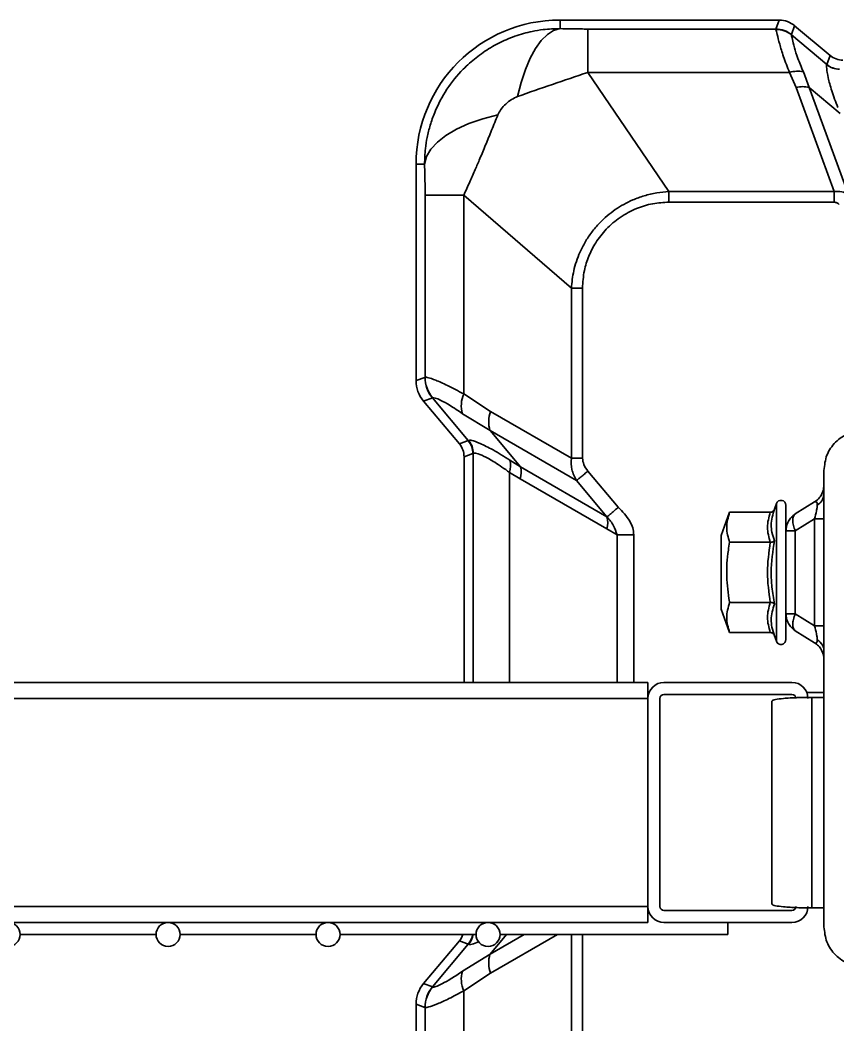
# Model space of a CAD drawing. Header units: millimetres. Extents: x 0 to 420, y 0 to 297.
# Drawn here: x 163.008 to 164.031, y 151.481 to 152.736 of the extents above; entities that cross this region are included whole.
import ezdxf

# ---------------------------------------------------------------- set-up
doc = ezdxf.new("R2010")
doc.units = ezdxf.units.MM

msp = doc.modelspace()

# ---------------------------------------------------------------- linework, layer by layer
at = {"color": 7, "linetype": 'Continuous', "lineweight": 35}
for p, q in [((163.9573, 152.7361), (163.6832, 152.7361)), ((163.6832, 152.7254), (163.6832, 152.7361)), ((163.9532, 152.7249), (163.9573, 152.7361)), ((163.7178, 152.6706), (163.7178, 152.7249)), ((163.7178, 152.7249), (163.9532, 152.7249)), ((163.9532, 152.7245), (163.9532, 152.7249)), ((163.9725, 152.7179), (163.9765, 152.729)), ((164.0208, 152.6919), (163.9765, 152.729)), ((163.9725, 152.7176), (163.9725, 152.7179)), ((164.0167, 152.6805), (163.9725, 152.7176)), ((164.0208, 152.6919), (164.0167, 152.6805)), ((164.0166, 152.6804), (164.0167, 152.6805)), ((163.8193, 152.5217), (163.7178, 152.6706)), ((163.9702, 152.6706), (163.7178, 152.6706)), ((163.9784, 152.652), (163.9702, 152.6706)), ((163.9948, 152.6519), (163.9875, 152.6714)), ((164.0258, 152.5217), (163.9784, 152.652)), ((164.0433, 152.5189), (163.9948, 152.6519)), ((163.9948, 152.6519), (164.0335, 152.6195)), ((163.5032, 152.5561), (163.5032, 152.2856)), ((163.5139, 152.5561), (163.5032, 152.5561)), ((163.5629, 152.5172), (163.5146, 152.5172)), ((163.5146, 152.2898), (163.5146, 152.5172)), ((163.6974, 152.4011), (163.5629, 152.5172)), ((163.5629, 152.5172), (163.5629, 152.269)), ((163.8193, 152.5085), (163.8193, 152.5217)), ((164.0258, 152.5217), (163.8193, 152.5217)), ((164.0258, 152.5085), (163.8193, 152.5085)), ((163.7113, 152.4011), (163.6974, 152.4011)), ((163.6974, 152.4011), (163.6974, 152.1886)), ((163.7113, 152.4011), (163.7113, 152.1886)), ((163.5143, 152.2897), (163.5032, 152.2856)), ((163.5143, 152.2897), (163.5146, 152.2898)), ((163.5125, 152.2599), (163.5237, 152.264)), ((163.5125, 152.2599), (163.5574, 152.2065)), ((163.524, 152.2641), (163.5237, 152.264)), ((163.5237, 152.264), (163.5685, 152.2106)), ((163.5629, 152.269), (163.5962, 152.247)), ((163.6974, 152.1886), (163.5962, 152.247)), ((163.5957, 152.2232), (163.5614, 152.2443)), ((163.5957, 152.2232), (163.7039, 152.1607)), ((163.6337, 152.1778), (163.5957, 152.2232)), ((163.5574, 152.2065), (163.5685, 152.2106)), ((163.5685, 152.2106), (163.5689, 152.2108)), ((163.5632, 152.1905), (163.5743, 152.1945)), ((163.5632, 152.1905), (163.5632, 151.9086)), ((163.5748, 152.1948), (163.5743, 152.1945)), ((163.5748, 152.1948), (163.5748, 151.9086)), ((163.6206, 152.1861), (163.6337, 152.1778)), ((163.7113, 152.1886), (163.6974, 152.1886)), ((163.6201, 152.171), (163.6334, 152.163)), ((163.6201, 151.9086), (163.6201, 152.171)), ((163.7419, 152.1154), (163.6337, 152.1778)), ((163.7181, 152.1726), (163.7561, 152.1273)), ((164.0132, 151.6033), (164.0132, 152.1733)), ((163.6334, 152.163), (163.7416, 152.1005)), ((163.7039, 152.1607), (163.7419, 152.1154)), ((164.0125, 152.1492), (164.0107, 152.1443)), ((164.013, 152.1522), (164.0117, 152.146)), ((164.0128, 152.1522), (164.0125, 152.1499)), ((164.0126, 152.1482), (164.0132, 152.1551)), ((164.0014, 152.134), (163.9774, 152.119)), ((163.8953, 152.1211), (163.8847, 152.0921)), ((163.946, 152.1211), (163.8953, 152.1211)), ((163.9537, 152.132), (163.9512, 152.1252)), ((163.9537, 152.132), (163.9537, 151.9601)), ((163.9657, 152.1299), (163.9657, 152.0985)), ((164.0014, 152.1128), (163.9774, 152.0978)), ((164.0014, 151.9793), (164.0014, 152.1128)), ((163.7416, 152.1005), (163.7545, 152.0931)), ((163.9774, 152.0978), (163.9657, 152.0978)), ((163.9657, 152.0978), (163.9657, 151.9943)), ((163.9774, 152.0978), (163.9774, 151.9943)), ((163.7754, 152.0931), (163.7545, 152.0931)), ((163.7545, 152.0931), (163.7545, 151.9086)), ((163.7754, 152.0931), (163.7754, 151.9086)), ((163.8847, 152.0001), (163.8847, 152.0921)), ((163.946, 152.0836), (163.8953, 152.0836)), ((163.946, 152.0085), (163.8953, 152.0085)), ((163.8847, 152.0001), (163.8953, 151.971)), ((163.9774, 151.9943), (163.9657, 151.9943)), ((163.9657, 151.9943), (163.9657, 151.9622)), ((164.0014, 151.9793), (163.9774, 151.9943)), ((163.946, 151.971), (163.8953, 151.971)), ((163.9774, 151.9731), (164.0014, 151.9581)), ((163.9512, 151.9669), (163.9537, 151.9601)), ((164.002, 151.9581), (164.0014, 151.9581)), ((164.0022, 151.9577), (164.004, 151.9563)), ((164.0107, 151.9478), (164.0125, 151.9429)), ((164.0117, 151.9461), (164.013, 151.9399)), ((163.7932, 151.9086), (155.1932, 151.9086)), ((163.7932, 151.9086), (163.7932, 151.8886)), ((163.9732, 151.9086), (163.8132, 151.9086)), ((163.7932, 151.8961), (163.7947, 151.8961)), ((163.7947, 151.8961), (163.7932, 151.8961)), ((163.9917, 151.8961), (164.0132, 151.8961)), ((164.0132, 151.8961), (163.9917, 151.8961)), ((163.7932, 151.8886), (155.1932, 151.8886)), ((163.7932, 151.8886), (163.7932, 151.6286)), ((163.7932, 151.8886), (163.7932, 151.6286)), ((163.8082, 151.8886), (163.8082, 151.6286)), ((163.9732, 151.8936), (163.8132, 151.8936)), ((163.9482, 151.8852), (163.9482, 151.6315)), ((163.993, 151.8898), (163.9982, 151.8899)), ((163.9982, 151.6269), (163.9982, 151.8899)), ((163.9982, 151.8899), (164.0132, 151.8899)), ((163.7932, 151.6286), (155.1932, 151.6286)), ((163.7932, 151.6286), (163.7932, 151.6086)), ((163.7938, 151.6236), (163.7932, 151.6236)), ((163.8132, 151.6236), (163.9732, 151.6236)), ((163.9982, 151.6269), (164.0132, 151.6269)), ((163.7932, 151.6086), (155.1932, 151.6086)), ((163.8132, 151.6086), (163.9732, 151.6086)), ((163.8932, 151.6086), (163.8932, 151.5936)), ((163.0082, 151.5936), (163.1782, 151.5936)), ((163.2082, 151.5936), (163.3782, 151.5936)), ((163.4082, 151.5936), (163.5782, 151.5936)), ((163.6383, 151.5936), (163.5957, 151.5689)), ((163.6163, 151.5936), (163.5957, 151.5689)), ((163.6801, 151.5936), (163.5962, 151.5451)), ((163.6082, 151.5936), (163.8932, 151.5936)), ((163.6974, 151.5936), (163.6974, 151.391)), ((163.7113, 151.5936), (163.7113, 151.391)), ((163.5574, 151.5856), (163.5125, 151.5322)), ((163.5685, 151.5815), (163.5237, 151.5281)), ((163.5685, 151.5815), (163.5574, 151.5856)), ((163.5689, 151.5813), (163.5685, 151.5815)), ((163.5957, 151.5689), (163.5614, 151.5478)), ((163.5962, 151.5451), (163.5629, 151.5232)), ((163.5237, 151.5281), (163.5125, 151.5322)), ((163.5237, 151.5281), (163.524, 151.528)), ((163.5629, 151.5232), (163.5629, 151.2749)), ((163.5032, 151.5065), (163.5032, 151.2361)), ((163.5143, 151.5025), (163.5032, 151.5065)), ((163.5143, 151.5025), (163.5146, 151.5023)), ((163.5146, 151.2749), (163.5146, 151.5023))]:
    msp.add_line(p, q, dxfattribs=at)
at = {"color": 7, "linetype": 'Continuous', "lineweight": 35, "flags": 128}
for points in [[(163.6301, 152.6405), (163.6346, 152.6581), (163.6399, 152.6742), (163.646, 152.6885), (163.6526, 152.7006), (163.6598, 152.7106), (163.6674, 152.7181), (163.6752, 152.7231), (163.6832, 152.7254)], [(163.6055, 152.6177), (163.5866, 152.6127), (163.5693, 152.6067), (163.5539, 152.5998), (163.5406, 152.592), (163.5299, 152.5836), (163.5217, 152.5747), (163.5164, 152.5655), (163.5139, 152.5561)]]:
    msp.add_lwpolyline(points, dxfattribs=at)
at = {"color": 7, "linetype": 'Continuous', "lineweight": 35}
for centre in [(162.9932, 151.5936), (163.1932, 151.5936), (163.3932, 151.5936), (163.5932, 151.5936)]:
    msp.add_circle(centre, 0.015, dxfattribs=at)
for centre, radius, start, end in [((163.6832, 152.5561), 0.18, 90, 180), ((163.9532, 152.6949), 0.03, 50.0586, 89.9414), ((163.9533, 152.6945), 0.03, 50.2501, 90.141), ((164.0327, 152.6996), 0.025, 230.0357, 269.9067), ((164.0328, 152.6997), 0.025, 230.0586, 269.9414), ((163.9803, 152.6392), 0.033, 77.4981, 107.8428), ((163.9863, 152.6166), 0.0363, 76.4299, 102.6632), ((163.5544, 152.2897), 0.0401, 180.0586, 219.9414), ((163.5546, 152.2899), 0.0401, 180.1269, 219.9924), ((163.5952, 152.2546), 0.0354, 156.1372, 196.9623), ((163.6342, 152.2343), 0.0401, 161.4836, 196.0343), ((163.5493, 152.1945), 0.025, 0.0586, 39.9414), ((163.5498, 152.1947), 0.025, 0.1661, 40.0321), ((163.5975, 152.1794), 0.024, 339.6339, 16.2007), ((163.6096, 152.1709), 0.0251, 341.4836, 16.0343), ((163.9595, 152.1299), 0.00619, 0, 160), ((163.7178, 152.1084), 0.0251, 341.4836, 16.0343), ((163.9595, 151.9622), 0.00619, 200, 0), ((163.8132, 151.8886), 0.02, 90, 180), ((163.9732, 151.8886), 0.02, 0, 90), ((163.8132, 151.8886), 0.005, 90, 180), ((163.9732, 151.8886), 0.005, 0, 90), ((163.8132, 151.6286), 0.02, 180, 270), ((163.8132, 151.6286), 0.005, 180, 270), ((163.9732, 151.6286), 0.02, 270, 0), ((163.9732, 151.6286), 0.005, 270, 0), ((163.5493, 151.5976), 0.025, 320.0587, 350.6662), ((163.5498, 151.5974), 0.025, 319.9711, 351.2382), ((163.6342, 151.5579), 0.0401, 163.9657, 198.5164), ((163.5952, 151.5375), 0.0354, 163.0377, 203.8627), ((163.5544, 151.5024), 0.0401, 140.0586, 179.9414), ((163.5546, 151.5022), 0.0401, 140.0076, 179.8731)]:
    msp.add_arc(centre, radius, start, end, dxfattribs=at)
for centre, major_axis, start_param, end_param in [((163.9573, 152.706), (0.0103, 0.0282), 5.934618, 6.631752), ((164.0369, 152.7111), (0.0086, 0.0235), 2.793026, 3.49016), ((163.5432, 152.2856), (0.0376, 0.0137), 2.793026, 3.49016), ((163.5382, 152.1904), (-0.0235, -0.0086), 2.793026, 3.49016), ((163.5382, 151.6017), (-0.0235, 0.0086), 2.793026, 3.160549), ((163.5432, 151.5065), (-0.0376, 0.0137), 5.934618, 6.631752)]:
    msp.add_ellipse(centre, major_axis=major_axis, ratio=0.998448, start_param=start_param, end_param=end_param, dxfattribs=at)
for points, knots in [([(163.5139, 152.5561), (163.5141, 152.5626), (163.5144, 152.5738), (163.5171, 152.5901), (163.5208, 152.6051), (163.5281, 152.6257), (163.5409, 152.65), (163.5592, 152.6726), (163.5781, 152.6895), (163.5961, 152.7019), (163.6126, 152.7104), (163.6266, 152.7159), (163.6375, 152.7193), (163.6493, 152.7222), (163.6645, 152.7248), (163.6762, 152.7252), (163.6832, 152.7254)], [0, 0, 0, 0, 0.073966, 0.126209, 0.185583, 0.248629, 0.372147, 0.493376, 0.574928, 0.656955, 0.739459, 0.783742, 0.826761, 0.868517, 0.920624, 1, 1, 1, 1]), ([(163.6832, 152.7254), (163.688, 152.7253), (163.6964, 152.7251), (163.708, 152.725), (163.7149, 152.7249), (163.7178, 152.7249)], [0, 0, 0, 0, 0.426106, 0.75777, 1, 1, 1, 1]), ([(163.9702, 152.6706), (163.9675, 152.6774), (163.9622, 152.6909), (163.9575, 152.707), (163.9543, 152.7196), (163.9536, 152.7228), (163.9532, 152.7245)], [0, 0, 0, 0, 0.238868, 0.471709, 0.726257, 1, 1, 1, 1]), ([(163.9725, 152.7176), (163.9728, 152.7162), (163.9733, 152.7134), (163.976, 152.7026), (163.9801, 152.6888), (163.985, 152.6772), (163.9875, 152.6714)], [0, 0, 0, 0, 0.27715, 0.53382, 0.766156, 1, 1, 1, 1]), ([(164.0307, 152.6267), (164.0279, 152.6339), (164.0223, 152.6483), (164.0182, 152.665), (164.0162, 152.6768), (164.0165, 152.6792), (164.0166, 152.6804)], [0, 0, 0, 0, 0.247618, 0.49308, 0.751102, 1, 1, 1, 1]), ([(163.7178, 152.6706), (163.7031, 152.6657), (163.6738, 152.656), (163.6446, 152.6457), (163.6301, 152.6405)], [0, 0, 0, 0, 0.502691, 1, 1, 1, 1]), ([(163.6301, 152.6405), (163.6276, 152.6394), (163.6222, 152.637), (163.6153, 152.6314), (163.6093, 152.625), (163.6067, 152.62), (163.6055, 152.6177)], [0, 0, 0, 0, 0.2422942, 0.5093656, 0.7715671, 1, 1, 1, 1]), ([(163.6055, 152.6177), (163.6029, 152.6113), (163.5979, 152.5989), (163.5904, 152.5805), (163.5836, 152.5641), (163.5769, 152.5487), (163.5701, 152.5332), (163.5654, 152.5227), (163.5629, 152.5172)], [0, 0, 0, 0, 0.191169, 0.37068, 0.538766, 0.672129, 0.825955, 1, 1, 1, 1]), ([(163.5146, 152.5172), (163.5146, 152.5176), (163.5146, 152.5212), (163.5144, 152.5347), (163.5141, 152.5468), (163.5139, 152.5561)], [0, 0, 0, 0, 0.030601, 0.265216, 1, 1, 1, 1]), ([(164.0433, 152.5189), (164.0407, 152.52), (164.0353, 152.5222), (164.0291, 152.5219), (164.0258, 152.5217)], [0, 0, 0, 0, 0.466493, 1, 1, 1, 1]), ([(163.5146, 152.5193), (163.5146, 152.5188), (163.5147, 152.5181), (163.5147, 152.5174), (163.5148, 152.5172), (163.5148, 152.5172)], [0, 0, 0, 0, 0.56153, 0.792581, 1, 1, 1, 1]), ([(163.8193, 152.5217), (163.8143, 152.5213), (163.8039, 152.5205), (163.7887, 152.5169), (163.771, 152.5105), (163.7517, 152.4998), (163.7348, 152.4854), (163.7227, 152.4712), (163.7144, 152.4588), (163.7064, 152.443), (163.6997, 152.4237), (163.6981, 152.4084), (163.6974, 152.4011)], [0, 0, 0, 0, 0.0807277, 0.1668448, 0.2472628, 0.3806547, 0.517772, 0.598864, 0.6777449, 0.7544784, 0.883127, 1, 1, 1, 1]), ([(164.0258, 152.5217), (164.0258, 152.5197), (164.0258, 152.5158), (164.0258, 152.5109), (164.0258, 152.5085)], [0, 0, 0, 0, 0.506963, 1, 1, 1, 1]), ([(163.8193, 152.5085), (163.8126, 152.5082), (163.7987, 152.5074), (163.7779, 152.5009), (163.7614, 152.492), (163.7492, 152.4827), (163.7385, 152.4726), (163.7279, 152.4589), (163.7188, 152.4413), (163.7126, 152.4222), (163.7118, 152.4084), (163.7113, 152.4011)], [0, 0, 0, 0, 0.120461, 0.246403, 0.382818, 0.450919, 0.519058, 0.644752, 0.756806, 0.869265, 1, 1, 1, 1]), ([(164.0258, 152.5085), (164.0264, 152.5085), (164.0275, 152.5084), (164.0298, 152.5076), (164.0313, 152.5066), (164.0323, 152.5058)], [0, 0, 0, 0, 0.232062, 0.478453, 1, 1, 1, 1]), ([(163.5146, 152.2898), (163.5156, 152.2898), (163.5176, 152.2899), (163.5274, 152.2864), (163.5421, 152.28), (163.5558, 152.2727), (163.5629, 152.269)], [0, 0, 0, 0, 0.239453, 0.47313, 0.728792, 1, 1, 1, 1]), ([(163.5614, 152.2443), (163.556, 152.248), (163.5454, 152.2551), (163.534, 152.2611), (163.5264, 152.2644), (163.5248, 152.2642), (163.524, 152.2641)], [0, 0, 0, 0, 0.270175, 0.525289, 0.759332, 1, 1, 1, 1]), ([(163.5689, 152.2108), (163.5699, 152.211), (163.572, 152.2115), (163.5827, 152.2075), (163.599, 152.1997), (163.6133, 152.1907), (163.6206, 152.1861)], [0, 0, 0, 0, 0.2231187, 0.4759315, 0.7314708, 1, 1, 1, 1]), ([(163.6201, 152.171), (163.6137, 152.1755), (163.6015, 152.1841), (163.5876, 152.1915), (163.5779, 152.1955), (163.5758, 152.1951), (163.5748, 152.1948)], [0, 0, 0, 0, 0.267515, 0.511254, 0.753073, 1, 1, 1, 1]), ([(163.6974, 152.1886), (163.6972, 152.1838), (163.6969, 152.1738), (163.7015, 152.1652), (163.7039, 152.1607)], [0, 0, 0, 0, 0.4733, 1, 1, 1, 1]), ([(163.7113, 152.1886), (163.7117, 152.1859), (163.7125, 152.18), (163.7161, 152.1752), (163.7181, 152.1726)], [0, 0, 0, 0, 0.448587, 1, 1, 1, 1]), ([(163.7181, 152.1726), (163.7166, 152.1714), (163.7136, 152.1688), (163.7094, 152.1653), (163.7059, 152.1624), (163.7045, 152.1613), (163.7039, 152.1607)], [0, 0, 0, 0, 0.244438, 0.500001, 0.755563, 1, 1, 1, 1]), ([(164.0122, 152.1485), (164.0116, 152.1466), (164.0103, 152.1428), (164.0065, 152.1377), (164.0031, 152.1352), (164.0014, 152.134)], [0, 0, 0, 0, 0.315477, 0.657739, 1, 1, 1, 1]), ([(164.0014, 152.134), (164.0023, 152.1343), (164.0036, 152.1348), (164.0046, 152.1328), (164.0047, 152.131), (164.0047, 152.1302)], [0, 0, 0, 0, 0.551614, 0.784825, 1, 1, 1, 1]), ([(164.0132, 152.1434), (164.0127, 152.1406), (164.0118, 152.1355), (164.0069, 152.1318), (164.0047, 152.1302)], [0, 0, 0, 0, 0.559996, 1, 1, 1, 1]), ([(163.7561, 152.1273), (163.7546, 152.126), (163.7516, 152.1235), (163.7474, 152.12), (163.744, 152.1171), (163.7426, 152.1159), (163.7419, 152.1154)], [0, 0, 0, 0, 0.244437, 0.5, 0.755563, 1, 1, 1, 1]), ([(163.7561, 152.1273), (163.7613, 152.1219), (163.7686, 152.1142), (163.7746, 152.1019), (163.7751, 152.0959), (163.7754, 152.0931)], [0, 0, 0, 0, 0.554868, 0.787217, 1, 1, 1, 1]), ([(163.8953, 152.0836), (163.8935, 152.0897), (163.8898, 152.1022), (163.8934, 152.1147), (163.8953, 152.1211)], [0, 0, 0, 0, 0.4912125, 1, 1, 1, 1]), ([(163.9512, 152.1252), (163.9512, 152.1252), (163.951, 152.1246), (163.9504, 152.1235), (163.9492, 152.1222), (163.9477, 152.1213), (163.9466, 152.1212), (163.946, 152.1211)], [0, 0, 0, 0, 0.006713, 0.267679, 0.528689, 0.76386, 1, 1, 1, 1]), ([(163.9512, 152.1252), (163.9493, 152.1185), (163.9465, 152.1088), (163.9479, 152.0956), (163.9501, 152.0891), (163.9512, 152.0856)], [0, 0, 0, 0, 0.499729, 0.72853, 1, 1, 1, 1]), ([(164.0047, 152.1302), (164.0047, 152.1291), (164.0046, 152.1269), (164.0036, 152.1209), (164.0023, 152.1161), (164.0014, 152.1128)], [0, 0, 0, 0, 0.2151838, 0.4483868, 1, 1, 1, 1]), ([(163.7419, 152.1154), (163.745, 152.1118), (163.7507, 152.1052), (163.7533, 152.0969), (163.7545, 152.0931)], [0, 0, 0, 0, 0.537276, 1, 1, 1, 1]), ([(163.8953, 152.0085), (163.8952, 152.0088), (163.8933, 152.0195), (163.8907, 152.0412), (163.8923, 152.0662), (163.8947, 152.0803), (163.8953, 152.0836)], [0, 0, 0, 0, 0.009604, 0.432631, 0.866873, 1, 1, 1, 1]), ([(163.946, 152.0085), (163.9443, 152.021), (163.9409, 152.046), (163.9443, 152.0711), (163.946, 152.0836)], [0, 0, 0, 0, 0.499238, 1, 1, 1, 1]), ([(163.9512, 152.0856), (163.9512, 152.0856), (163.951, 152.0853), (163.9504, 152.0848), (163.9492, 152.0841), (163.9477, 152.0837), (163.9466, 152.0836), (163.946, 152.0836)], [0, 0, 0, 0, 0.006713, 0.267679, 0.528689, 0.76386, 1, 1, 1, 1]), ([(163.9512, 152.0856), (163.9493, 152.0724), (163.9465, 152.0532), (163.9479, 152.0267), (163.9501, 152.0136), (163.9512, 152.0065)], [0, 0, 0, 0, 0.500435, 0.728855, 1, 1, 1, 1]), ([(163.8953, 151.971), (163.8935, 151.9771), (163.8898, 151.9897), (163.8934, 152.0022), (163.8953, 152.0085)], [0, 0, 0, 0, 0.4912125, 1, 1, 1, 1]), ([(163.9512, 152.0065), (163.9512, 152.0065), (163.951, 152.0068), (163.9504, 152.0074), (163.9492, 152.008), (163.9477, 152.0084), (163.9466, 152.0085), (163.946, 152.0085)], [0, 0, 0, 0, 0.006713, 0.267679, 0.528689, 0.76386, 1, 1, 1, 1]), ([(163.9512, 152.0065), (163.9493, 152), (163.9465, 151.9906), (163.9479, 151.9772), (163.9501, 151.9705), (163.9512, 151.9669)], [0, 0, 0, 0, 0.499729, 0.72853, 1, 1, 1, 1]), ([(163.946, 151.971), (163.9466, 151.9709), (163.9477, 151.9708), (163.9492, 151.9699), (163.9504, 151.9686), (163.951, 151.9675), (163.9512, 151.967), (163.9512, 151.9669)], [0, 0, 0, 0, 0.23614, 0.471311, 0.732321, 0.993287, 1, 1, 1, 1]), ([(164.0014, 151.9793), (164.0023, 151.9759), (164.0036, 151.9712), (164.0046, 151.9651), (164.0047, 151.963), (164.0047, 151.9619)], [0, 0, 0, 0, 0.551614, 0.784825, 1, 1, 1, 1]), ([(164.0047, 151.9619), (164.0047, 151.9611), (164.0046, 151.9593), (164.0038, 151.9574), (164.0027, 151.9578), (164.002, 151.9581)], [0, 0, 0, 0, 0.243902, 0.508229, 1, 1, 1, 1]), ([(164.0047, 151.9619), (164.0074, 151.9598), (164.0122, 151.9559), (164.0129, 151.9509), (164.0132, 151.9487)], [0, 0, 0, 0, 0.559996, 1, 1, 1, 1]), ([(164.0038, 151.9562), (164.0047, 151.9555), (164.0072, 151.9536), (164.0095, 151.9506), (164.0104, 151.9481), (164.0106, 151.9477)], [0, 0, 0, 0, 0.294463, 0.870519, 1, 1, 1, 1]), ([(163.9982, 151.8899), (163.9918, 151.8898), (163.9821, 151.8897), (163.9705, 151.8891), (163.9605, 151.8884), (163.9534, 151.8874), (163.949, 151.8863), (163.9485, 151.8856), (163.9482, 151.8852)], [0, 0, 0, 0, 0.242279, 0.369202, 0.49965, 0.729414, 0.842683, 1, 1, 1, 1]), ([(163.9482, 151.6315), (163.9485, 151.6311), (163.949, 151.6304), (163.9534, 151.6293), (163.9605, 151.6283), (163.9705, 151.6276), (163.9821, 151.627), (163.9918, 151.6269), (163.9982, 151.6269)], [0, 0, 0, 0, 0.157309, 0.270586, 0.50035, 0.630794, 0.757716, 1, 1, 1, 1]), ([(163.5815, 151.5845), (163.5784, 151.5832), (163.5716, 151.5805), (163.5699, 151.581), (163.5689, 151.5813)], [0, 0, 0, 0, 0.454296, 1, 1, 1, 1]), ([(163.524, 151.528), (163.5249, 151.5279), (163.5268, 151.5278), (163.5353, 151.5317), (163.5468, 151.5379), (163.5565, 151.5445), (163.5614, 151.5478)], [0, 0, 0, 0, 0.267138, 0.52122, 0.755952, 1, 1, 1, 1]), ([(163.5629, 151.5232), (163.5565, 151.5197), (163.5439, 151.513), (163.529, 151.5064), (163.5181, 151.5023), (163.5158, 151.5023), (163.5146, 151.5023)], [0, 0, 0, 0, 0.245129, 0.480308, 0.739086, 1, 1, 1, 1])]:
    msp.add_open_spline(points, degree=3, knots=knots, dxfattribs=at)
for points in [[(164.0132, 152.1733), (164.0139, 152.1799), (164.0154, 152.193), (164.027, 152.2095), (164.0435, 152.2211), (164.0566, 152.2226), (164.0632, 152.2233)], [(163.946, 152.0836), (163.9443, 152.0898), (163.9409, 152.1023), (163.9443, 152.1149), (163.946, 152.1211)], [(163.9774, 152.119), (163.9757, 152.1177), (163.9723, 152.1152), (163.9686, 152.11), (163.9662, 152.1041), (163.9658, 152.0999), (163.9657, 152.0978)], [(163.9774, 152.119), (163.9765, 152.1181), (163.9746, 152.1163), (163.9739, 152.1112), (163.9746, 152.1049), (163.9765, 152.1001), (163.9774, 152.0978)], [(164.0014, 152.1128), (164.0032, 152.1128), (164.0066, 152.1128), (164.0103, 152.1128), (164.0127, 152.1128), (164.013, 152.1128), (164.0132, 152.1128)], [(163.946, 151.971), (163.9443, 151.9773), (163.9409, 151.9898), (163.9443, 152.0023), (163.946, 152.0085)], [(163.9657, 151.9943), (163.9658, 151.9922), (163.9662, 151.988), (163.9686, 151.9821), (163.9723, 151.9768), (163.9757, 151.9743), (163.9774, 151.9731)], [(163.9774, 151.9943), (163.9765, 151.9919), (163.9746, 151.9872), (163.9739, 151.9808), (163.9746, 151.9757), (163.9765, 151.974), (163.9774, 151.9731)], [(164.0132, 151.9793), (164.013, 151.9793), (164.0127, 151.9793), (164.0103, 151.9793), (164.0066, 151.9793), (164.0032, 151.9793), (164.0014, 151.9793)], [(164.0632, 151.5533), (164.0566, 151.5541), (164.0435, 151.5556), (164.027, 151.5672), (164.0154, 151.5837), (164.0139, 151.5968), (164.0132, 151.6033)]]:
    msp.add_open_spline(points, degree=3, dxfattribs=at)

doc.saveas('drawing.dxf')
